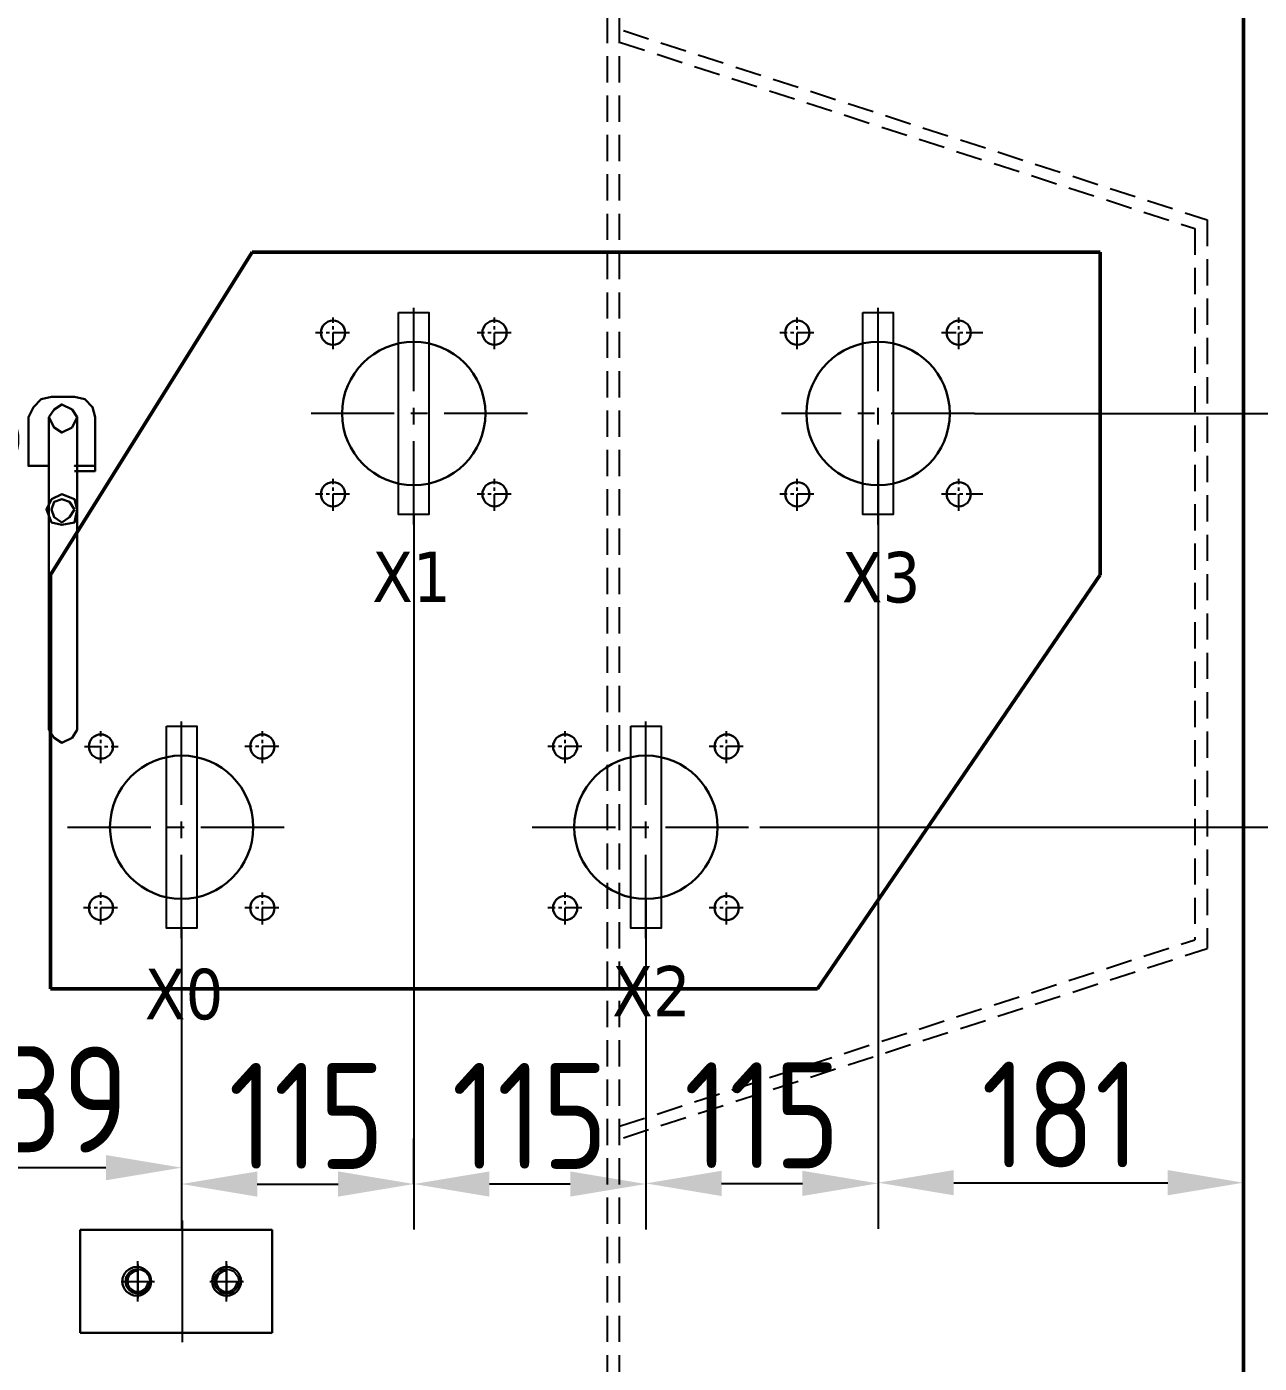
# Model space of a CAD drawing. Header units: millimetres. Extents: x 104637 to 116395, y -154925 to -148478.
# Drawn here: x 108129 to 108740, y -150601 to -149939 of the extents above; entities that cross this region are included whole.
import ezdxf

# ---------------------------------------------------------------- set-up
doc = ezdxf.new("R2010")
doc.units = ezdxf.units.MM
doc.header["$LTSCALE"] = 13
for name, pattern in [('CENTER', [50.8, 31.75, -6.35, 6.35, -6.35]), ('CENTERX2', [101.6, 63.5, -12.7, 12.7, -12.7]), ('DASHED', [0.75, 0.5, -0.25]), ('HIDDEN', [9.525, 6.35, -3.175])]:
    doc.linetypes.add(name, pattern=pattern)
for name, color, linetype in [('1', 4, 'Continuous'), ('2', 3, 'Continuous'), ('3中心线层', 1, 'CENTER'), ('4', 2, 'HIDDEN'), ('4虚线层', 6, 'DASHED'), ('粗实线', 4, 'Continuous')]:
    doc.layers.add(name, color=color, linetype=linetype)
doc.layers.add('标注、文本', color=3, linetype='Continuous', lineweight=25)
doc.styles.get("Standard").update_dxf_attribs({"font": 'gbenor.shx', "bigfont": 'gbcbig.shx'})
doc.styles.add('Tahoma$001', font='tahoma.ttf', dxfattribs={"height": 2.159784})
doc.dimstyles.new('1-15', dxfattribs={"dimscale": 20, "dimtxt": 3.5, "dimasz": 2, "dimexe": 1.5, "dimexo": 0.5, "dimgap": 0.5, "dimtad": 1, "dimtoh": 1, "dimdec": 1, "dimdsep": 46, "dimtxsty": 'Standard', "dimcen": 2.5, "dimclrd": 3, "dimclre": 3, "dimclrt": 3, "dimadec": 0, "dimazin": 2, "dimtfac": 1, "dimtdec": 1, "dimtmove": 0, "dimatfit": 2, "dimfxl": 1, "dimarcsym": 0})
doc.dimstyles.new('ISO-25', dxfattribs={"dimtxt": 2.5, "dimasz": 2.5, "dimexe": 1.25, "dimexo": 0.625, "dimtad": 1, "dimtxsty": 'Standard', "dimcen": 2.5, "dimadec": 0, "dimazin": 0, "dimtfac": 1, "dimtmove": 0, "dimatfit": 3, "dimfxl": 1, "dimarcsym": 0})
doc.dimstyles.new('郁文书', dxfattribs={"dimscale": 15, "dimtxt": 3.5, "dimasz": 2.5, "dimexe": 1.5, "dimexo": 0, "dimgap": 0.5, "dimtad": 1, "dimtoh": 1, "dimtxsty": 'Standard', "dimcen": 2.5, "dimclrd": 3, "dimclre": 3, "dimclrt": 2, "dimadec": 0, "dimazin": 0, "dimtfac": 1, "dimtmove": 0, "dimatfit": 2, "dimfxl": 1, "dimarcsym": 0})

# ---------------------------------------------------------------- blocks, each defined once
blk = doc.blocks.new('*D49')
at = {"layer": '1', "color": 3, "lineweight": -2}
for p, q in [((108067.11, -150302.69), (108067.11, -150526.78)), ((108206.11, -150385.61), (108206.11, -150526.78)), ((108104.61, -150504.28), (108168.61, -150504.28))]:
    blk.add_line(p, q, dxfattribs=at)
at = {"layer": '1', "color": 3, "lineweight": 30}
for points in [[(108104.61, -150498.03), (108104.61, -150510.53), (108067.11, -150504.28)], [(108168.61, -150498.03), (108168.61, -150510.53), (108206.11, -150504.28)]]:
    blk.add_solid(points, dxfattribs=at)
at = {"layer": 'Defpoints', "color": 0, "lineweight": 30}
for p in [(108067.11, -150302.69), (108206.11, -150385.61), (108206.11, -150504.28)]:
    blk.add_point(p, dxfattribs=at)
at = {"layer": '1', "color": 2, "insert": (108136.61, -150470.53), "char_height": 52.5, "attachment_point": 5}
blk.add_mtext('139', dxfattribs=at)
blk = doc.blocks.new('*D50')
at = {"layer": '1', "color": 3, "lineweight": -2}
for p, q in [((108321.11, -150180.61), (108321.11, -150534.89)), ((108206.11, -150458.29), (108206.11, -150534.89)), ((108243.61, -150512.39), (108283.61, -150512.39))]:
    blk.add_line(p, q, dxfattribs=at)
at = {"layer": '1', "color": 3, "lineweight": 30}
for points in [[(108243.61, -150506.14), (108243.61, -150518.64), (108206.11, -150512.39)], [(108283.61, -150506.14), (108283.61, -150518.64), (108321.11, -150512.39)]]:
    blk.add_solid(points, dxfattribs=at)
at = {"layer": 'Defpoints', "color": 0, "lineweight": 30}
for p in [(108321.11, -150180.61), (108206.11, -150458.29), (108321.11, -150512.39)]:
    blk.add_point(p, dxfattribs=at)
at = {"layer": '1', "color": 2, "insert": (108268.02, -150478.64), "char_height": 52.5, "attachment_point": 5}
blk.add_mtext('115', dxfattribs=at)
blk = doc.blocks.new('*D53')
at = {"layer": '1', "color": 3, "lineweight": -2}
for p, q in [((108436.11, -150371.11), (108436.11, -150534.89)), ((108321.11, -150512.39), (108321.11, -150489.89)), ((108398.61, -150512.39), (108358.61, -150512.39))]:
    blk.add_line(p, q, dxfattribs=at)
at = {"layer": '1', "color": 3, "lineweight": 30}
for points in [[(108358.61, -150506.14), (108358.61, -150518.64), (108321.11, -150512.39)], [(108398.61, -150506.14), (108398.61, -150518.64), (108436.11, -150512.39)]]:
    blk.add_solid(points, dxfattribs=at)
at = {"layer": 'Defpoints', "color": 0, "lineweight": 30}
for p in [(108436.11, -150371.11), (108321.11, -150512.39), (108321.11, -150512.39)]:
    blk.add_point(p, dxfattribs=at)
at = {"layer": '1', "color": 2, "insert": (108378.61, -150478.64), "char_height": 52.5, "attachment_point": 5}
blk.add_mtext('115', dxfattribs=at)
blk = doc.blocks.new('*D54')
at = {"layer": '1', "color": 3, "lineweight": -2}
for p, q in [((108551.11, -150185.61), (108551.11, -150534.58)), ((108436.11, -150466.91), (108436.11, -150534.58)), ((108473.61, -150512.08), (108513.61, -150512.08))]:
    blk.add_line(p, q, dxfattribs=at)
at = {"layer": '1', "color": 3, "lineweight": 30}
for points in [[(108473.61, -150505.83), (108473.61, -150518.33), (108436.11, -150512.08)], [(108513.61, -150505.83), (108513.61, -150518.33), (108551.11, -150512.08)]]:
    blk.add_solid(points, dxfattribs=at)
at = {"layer": 'Defpoints', "color": 0, "lineweight": 30}
for p in [(108551.11, -150185.61), (108436.11, -150466.91), (108551.11, -150512.08)]:
    blk.add_point(p, dxfattribs=at)
at = {"layer": '1', "color": 2, "insert": (108493.61, -150478.33), "char_height": 52.5, "attachment_point": 5}
blk.add_mtext('115', dxfattribs=at)
blk = doc.blocks.new('A$C3970166B')
at = {"layer": '标注、文本', "color": 4, "lineweight": 30}
for points in [[(20.32, 13.55), (18.63, 16.93), (16.09, 19.47), (12.7, 20.32), (9.31, 19.47), (6.77, 16.93), (5.08, 13.55), (6.77, 9.31), (9.31, 6.77), (12.7, 5.93), (16.09, 6.77), (18.63, 9.31)], [(19.47, 16.93), (12.7, 20.32), (5.93, 16.93), (5.93, 9.31), (12.7, 5.93), (19.47, 9.31)]]:
    blk.add_lwpolyline(points, close=True, dxfattribs=at)
for major_axis, ratio in [((0, 13.12), 0.967742), ((-11.01, 0), 0.961538)]:
    blk.add_ellipse((12.7, 13.12), major_axis=major_axis, ratio=ratio, start_param=0, end_param=6.283185, dxfattribs=at)
blk = doc.blocks.new('A$C33D96195')
at = {"layer": '标注、文本', "color": 4, "lineweight": 30}
for points in [[(54.61, 171.45), (49.53, 170.18), (45.72, 166.37), (43.18, 161.29)], [(67.31, 6.35), (67.31, 161.29), (64.77, 165.1), (59.69, 167.64), (55.88, 165.1), (53.34, 161.29), (55.88, 156.21), (59.69, 153.67), (64.77, 156.21), (67.31, 161.29)], [(54.61, 171.45), (66.04, 171.45)], [(76.2, 161.29), (74.93, 166.37), (71.12, 170.18), (66.04, 171.45)], [(53.34, 137.16), (43.18, 137.16), (43.18, 161.29)], [(53.34, 161.29), (53.34, 6.35)], [(76.2, 161.29), (76.2, 137.16), (66.04, 137.16), (76.2, 137.16), (76.2, 134.62), (66.04, 134.62)], [(53.34, 6.35), (55.88, 2.54), (59.69, 0), (64.77, 2.54), (67.31, 6.35)]]:
    blk.add_lwpolyline(points, dxfattribs=at)
for points in [[(30.48, 150.83), (27.94, 155.91), (24.13, 159.72), (19.05, 160.99), (13.97, 159.72), (10.16, 155.91), (7.62, 150.83), (10.16, 144.48), (13.97, 140.67), (19.05, 139.4), (24.13, 140.67), (27.94, 144.48)], [(29.21, 155.91), (19.05, 160.99), (8.89, 155.91), (8.89, 144.48), (19.05, 139.4), (29.21, 144.48)], [(67.31, 115.57), (66.04, 120.65), (59.69, 123.19), (54.61, 120.65), (52.07, 115.57), (54.61, 109.22), (59.69, 107.95), (66.04, 109.22)], [(66.04, 115.57), (63.5, 119.38), (59.69, 120.65), (55.88, 119.38), (54.61, 115.57), (55.88, 111.76), (59.69, 109.22), (63.5, 111.76)]]:
    blk.add_lwpolyline(points, close=True, dxfattribs=at)
for major_axis, ratio in [((0, 19.69), 0.967742), ((-16.51, 0), 0.961538)]:
    blk.add_ellipse((19.05, 150.2), major_axis=major_axis, ratio=ratio, start_param=0, end_param=6.283185, dxfattribs=at)
at = {"layer": '标注、文本', "xscale": 1.5, "yscale": 1.5, "zscale": 1.5}
blk.add_blockref('A$C3970166B', (0, 130.51), dxfattribs=at)
blk = doc.blocks.new('*D64')
at = {"layer": '1', "color": 3, "lineweight": -2}
for p, q in [((108551.11, -150143.49), (108551.11, -150534.23)), ((108732.11, -150143.49), (108732.11, -150534.23)), ((108588.61, -150511.73), (108694.61, -150511.73))]:
    blk.add_line(p, q, dxfattribs=at)
at = {"layer": '1', "color": 3, "lineweight": 30}
for points in [[(108588.61, -150505.48), (108588.61, -150517.98), (108551.11, -150511.73)], [(108694.61, -150505.48), (108694.61, -150517.98), (108732.11, -150511.73)]]:
    blk.add_solid(points, dxfattribs=at)
at = {"layer": 'Defpoints', "color": 0, "lineweight": 30}
for p in [(108551.11, -150143.49), (108732.11, -150143.49), (108732.11, -150511.73)]:
    blk.add_point(p, dxfattribs=at)
at = {"layer": '1', "color": 2, "insert": (108641.61, -150477.98), "char_height": 52.5, "attachment_point": 5}
blk.add_mtext('181', dxfattribs=at)
blk = doc.blocks.new('*D72')
at = {"layer": '1', "color": 3, "lineweight": -2}
for p, q in [((108492.52, -150335.61), (108848.18, -150335.61)), ((108825.68, -150373.11), (108825.68, -151029.11)), ((108732.11, -151066.61), (108848.18, -151066.61))]:
    blk.add_line(p, q, dxfattribs=at)
at = {"layer": '1', "color": 3, "lineweight": 30}
for points in [[(108819.43, -150373.11), (108831.93, -150373.11), (108825.68, -150335.61)], [(108819.43, -151029.11), (108831.93, -151029.11), (108825.68, -151066.61)]]:
    blk.add_solid(points, dxfattribs=at)
at = {"layer": 'Defpoints', "color": 0, "lineweight": 30}
for p in [(108492.52, -150335.61), (108732.11, -151066.61), (108825.68, -151066.61)]:
    blk.add_point(p, dxfattribs=at)
at = {"layer": '1', "color": 2, "insert": (108791.93, -150701.11), "char_height": 52.5, "attachment_point": 5, "rotation": 90}
blk.add_mtext('731', dxfattribs=at)
blk = doc.blocks.new('*D73')
at = {"layer": '1', "color": 3, "lineweight": -2}
for p, q in [((108598.86, -150130.61), (108848.18, -150130.61)), ((108825.68, -150298.11), (108825.68, -150168.11)), ((108621.65, -150335.61), (108848.18, -150335.61))]:
    blk.add_line(p, q, dxfattribs=at)
at = {"layer": '1', "color": 3, "lineweight": 30}
for points in [[(108819.43, -150168.11), (108831.93, -150168.11), (108825.68, -150130.61)], [(108819.43, -150298.11), (108831.93, -150298.11), (108825.68, -150335.61)]]:
    blk.add_solid(points, dxfattribs=at)
at = {"layer": 'Defpoints', "color": 0, "lineweight": 30}
for p in [(108598.86, -150130.61), (108825.68, -150130.61), (108621.65, -150335.61)]:
    blk.add_point(p, dxfattribs=at)
at = {"layer": '1', "color": 2, "insert": (108791.93, -150233.11), "char_height": 52.5, "attachment_point": 5, "rotation": 90}
blk.add_mtext('205', dxfattribs=at)
blk = doc.blocks.new('*D89')
at = {"layer": '1', "color": 3, "lineweight": -2}
for p, q in [((107931.11, -150500.66), (107931.11, -150616.73)), ((107957.11, -150500.66), (107957.11, -150616.73)), ((107893.61, -150594.23), (107856.11, -150594.23)), ((107931.11, -150594.23), (107957.11, -150594.23)), ((107994.61, -150594.23), (108099.9, -150594.23))]:
    blk.add_line(p, q, dxfattribs=at)
at = {"layer": '1', "color": 3, "lineweight": 30}
for points in [[(107893.61, -150587.98), (107893.61, -150600.48), (107931.11, -150594.23)], [(107994.61, -150587.98), (107994.61, -150600.48), (107957.11, -150594.23)]]:
    blk.add_solid(points, dxfattribs=at)
at = {"layer": '2', "color": 0, "linetype": 'Continuous', "lineweight": -2}
for p, q in [((116221.47, -153403.1), (116221.47, -153394.47)), ((116223.97, -153395.72), (116358.94, -153395.72)), ((116361.44, -153403.1), (116361.44, -153394.47))]:
    blk.add_line(p, q, dxfattribs=at)
at = {"layer": '2', "color": 0, "linetype": 'Continuous', "lineweight": 30}
for points in [[(116223.97, -153395.3), (116223.97, -153396.14), (116221.47, -153395.72)], [(116358.94, -153395.3), (116358.94, -153396.14), (116361.44, -153395.72)]]:
    blk.add_solid(points, dxfattribs=at)
at = {"layer": 'Defpoints', "color": 0, "lineweight": 30}
for p in [(107931.11, -150500.66), (107957.11, -150500.66), (107957.11, -150594.23)]:
    blk.add_point(p, dxfattribs=at)
at = {"layer": 'Defpoints', "color": 0, "linetype": 'Continuous', "lineweight": 30}
for p in [(116361.44, -153395.72), (116221.47, -153403.73), (116361.44, -153403.73)]:
    blk.add_point(p, dxfattribs=at)
at = {"layer": '1', "color": 2, "insert": (108066.69, -150560.48), "char_height": 52.5, "attachment_point": 5}
blk.add_mtext('26', dxfattribs=at)
at = {"layer": '2', "color": 0, "linetype": 'Continuous', "insert": (116291.46, -153393.85), "char_height": 2.5, "attachment_point": 5}
blk.add_mtext('140', dxfattribs=at)
blk = doc.blocks.new('*D90')
at = {"layer": '1', "color": 3, "lineweight": -2}
for p, q in [((107871, -150363.11), (107871, -150325.61)), ((107808.18, -150400.61), (107893.5, -150400.61)), ((107871, -150400.61), (107871, -150466.97)), ((107912.18, -150466.97), (107848.5, -150466.97)), ((107871, -150504.47), (107871, -150541.97)), ((107871, -150541.97), (107810.59, -150541.97))]:
    blk.add_line(p, q, dxfattribs=at)
at = {"layer": '1', "color": 3, "lineweight": 30}
for points in [[(107864.75, -150363.11), (107877.25, -150363.11), (107871, -150400.61)], [(107864.75, -150504.47), (107877.25, -150504.47), (107871, -150466.97)]]:
    blk.add_solid(points, dxfattribs=at)
at = {"layer": '2', "color": 0, "linetype": 'Continuous', "lineweight": -2}
for p, q in [((116216.47, -153400.69), (116216.47, -153388.73)), ((116218.97, -153389.98), (116363.99, -153389.98)), ((116366.49, -153400.69), (116366.49, -153388.73))]:
    blk.add_line(p, q, dxfattribs=at)
at = {"layer": '2', "color": 0, "linetype": 'Continuous', "lineweight": 30}
for points in [[(116218.97, -153389.57), (116218.97, -153390.4), (116216.47, -153389.98)], [(116363.99, -153389.57), (116363.99, -153390.4), (116366.49, -153389.98)]]:
    blk.add_solid(points, dxfattribs=at)
at = {"layer": 'Defpoints', "color": 0, "lineweight": 30}
for p in [(107808.18, -150400.61), (107871, -150466.97), (107912.18, -150466.97)]:
    blk.add_point(p, dxfattribs=at)
at = {"layer": 'Defpoints', "color": 0, "linetype": 'Continuous', "lineweight": 30}
for p in [(116366.49, -153389.98), (116216.47, -153401.31), (116366.49, -153401.31)]:
    blk.add_point(p, dxfattribs=at)
at = {"layer": '1', "color": 2, "insert": (107837.05, -150508.22), "char_height": 52.5, "attachment_point": 5}
blk.add_mtext('66', dxfattribs=at)
at = {"layer": '2', "color": 0, "linetype": 'Continuous', "insert": (116291.48, -153388.11), "char_height": 2.5, "attachment_point": 5}
blk.add_mtext('150', dxfattribs=at)
blk = doc.blocks.new('*D91')
at = {"layer": '1', "color": 3, "lineweight": -2}
for p, q in [((107931.11, -150500.66), (107931.11, -150616.73)), ((107957.11, -150500.66), (107957.11, -150616.73)), ((107893.61, -150594.23), (107856.11, -150594.23)), ((107931.11, -150594.23), (107957.11, -150594.23)), ((107994.61, -150594.23), (108099.9, -150594.23))]:
    blk.add_line(p, q, dxfattribs=at)
at = {"layer": '1', "color": 3}
for points in [[(107893.61, -150587.98), (107893.61, -150600.48), (107931.11, -150594.23)], [(107994.61, -150587.98), (107994.61, -150600.48), (107957.11, -150594.23)]]:
    blk.add_solid(points, dxfattribs=at)
at = {"layer": '2', "color": 0, "linetype": 'Continuous', "lineweight": -2}
for p, q in [((116218.26, -153406.31), (116207.71, -153406.31)), ((116208.96, -153568.83), (116208.96, -153408.81)), ((116218.26, -153571.33), (116207.71, -153571.33))]:
    blk.add_line(p, q, dxfattribs=at)
at = {"layer": '2', "color": 0, "linetype": 'Continuous', "lineweight": 30}
for points in [[(116208.55, -153408.81), (116209.38, -153408.81), (116208.96, -153406.31)], [(116208.55, -153568.83), (116209.38, -153568.83), (116208.96, -153571.33)]]:
    blk.add_solid(points, dxfattribs=at)
at = {"layer": 'Defpoints', "color": 0}
for p in [(107931.11, -150500.66), (107957.11, -150500.66), (107957.11, -150594.23)]:
    blk.add_point(p, dxfattribs=at)
at = {"layer": 'Defpoints', "color": 0, "linetype": 'Continuous', "lineweight": 30}
for p in [(116208.96, -153406.31), (116218.89, -153406.31), (116218.89, -153571.33)]:
    blk.add_point(p, dxfattribs=at)
at = {"layer": '1', "color": 2, "insert": (108066.69, -150560.48), "char_height": 52.5, "attachment_point": 5}
blk.add_mtext('26', dxfattribs=at)
at = {"layer": '2', "color": 0, "linetype": 'Continuous', "insert": (116207.09, -153488.82), "char_height": 2.5, "attachment_point": 5, "rotation": 90}
blk.add_mtext('165', dxfattribs=at)
blk = doc.blocks.new('*D92')
at = {"layer": '1', "color": 3, "lineweight": -2}
for p, q in [((107836.12, -150332.71), (107836.12, -150616.73)), ((107741.12, -150504.24), (107741.12, -150616.73)), ((107778.62, -150594.23), (107798.62, -150594.23))]:
    blk.add_line(p, q, dxfattribs=at)
at = {"layer": '1', "color": 3}
for points in [[(107778.62, -150587.98), (107778.62, -150600.48), (107741.12, -150594.23)], [(107798.62, -150587.98), (107798.62, -150600.48), (107836.12, -150594.23)]]:
    blk.add_solid(points, dxfattribs=at)
at = {"layer": '2', "color": 0, "linetype": 'Continuous', "lineweight": -2}
for p, q in [((116215.85, -153401.31), (116199.4, -153401.31)), ((116200.65, -153403.81), (116200.65, -153573.83)), ((116215.85, -153576.33), (116199.4, -153576.33))]:
    blk.add_line(p, q, dxfattribs=at)
at = {"layer": '2', "color": 0, "linetype": 'Continuous', "lineweight": 30}
for points in [[(116200.24, -153403.81), (116201.07, -153403.81), (116200.65, -153401.31)], [(116200.24, -153573.83), (116201.07, -153573.83), (116200.65, -153576.33)]]:
    blk.add_solid(points, dxfattribs=at)
at = {"layer": 'Defpoints', "color": 0}
for p in [(107836.12, -150332.71), (107741.12, -150504.24), (107836.12, -150594.23)]:
    blk.add_point(p, dxfattribs=at)
at = {"layer": 'Defpoints', "color": 0, "linetype": 'Continuous', "lineweight": 30}
for p in [(116216.47, -153401.31), (116200.65, -153576.33), (116216.47, -153576.33)]:
    blk.add_point(p, dxfattribs=at)
at = {"layer": '1', "color": 2, "insert": (107788.62, -150560.48), "char_height": 52.5, "attachment_point": 5}
blk.add_mtext('95', dxfattribs=at)
at = {"layer": '2', "color": 0, "linetype": 'Continuous', "insert": (116198.78, -153488.82), "char_height": 2.5, "attachment_point": 5, "rotation": 90}
blk.add_mtext('175', dxfattribs=at)
blk = doc.blocks.new('*D93')
at = {"layer": '1', "color": 3, "lineweight": -2}
for p, q in [((107931.11, -150180.71), (107931.11, -150616.73)), ((107836.12, -150332.71), (107836.12, -150616.73)), ((107873.62, -150594.23), (107893.61, -150594.23))]:
    blk.add_line(p, q, dxfattribs=at)
at = {"layer": '1', "color": 3}
for points in [[(107873.62, -150587.98), (107873.62, -150600.48), (107836.12, -150594.23)], [(107893.61, -150587.98), (107893.61, -150600.48), (107931.11, -150594.23)]]:
    blk.add_solid(points, dxfattribs=at)
at = {"layer": 'Defpoints', "color": 0}
for p in [(107931.11, -150180.71), (107836.12, -150332.71), (107931.11, -150594.23)]:
    blk.add_point(p, dxfattribs=at)
at = {"layer": 'Defpoints', "color": 0, "lineweight": 30}
for p in [(116363.01, -153404.67), (116359.92, -153407.95)]:
    blk.add_point(p, dxfattribs=at)
at = {"layer": '标注、文本', "color": 3, "lineweight": -2}
for p, q in [((116364.38, -153403.22), (116375.5, -153391.43)), ((116375.5, -153391.43), (116384.38, -153391.43)), ((116359.92, -153407.95), (116363.01, -153404.67)), ((116358.55, -153409.4), (116357.18, -153410.86))]:
    blk.add_line(p, q, dxfattribs=at)
at = {"layer": '标注、文本', "color": 3, "lineweight": 30}
for points in [[(116364.14, -153402.99), (116364.63, -153403.45), (116363.01, -153404.67)], [(116358.31, -153409.17), (116358.79, -153409.63), (116359.92, -153407.95)]]:
    blk.add_solid(points, dxfattribs=at)
at = {"layer": '1', "color": 2, "insert": (107883.62, -150560.48), "char_height": 52.5, "attachment_point": 5}
blk.add_mtext('95', dxfattribs=at)
at = {"layer": '标注、文本', "color": 3, "insert": (116380.44, -153389.23), "char_height": 2.4, "attachment_point": 5}
blk.add_mtext('4-∅4.5', dxfattribs=at)
blk = doc.blocks.new('*D95')
at = {"layer": '1', "color": 3, "lineweight": -2}
for p, q in [((110866.05, -149750.52), (111125.96, -149750.52)), ((111103.46, -150318.02), (111103.46, -149788.02)), ((110866.05, -150355.52), (111125.96, -150355.52)), ((104731.75, -150790.42), (104731.75, -151074.44)), ((104636.75, -150961.95), (104636.75, -151074.44)), ((104674.25, -151051.94), (104694.25, -151051.94))]:
    blk.add_line(p, q, dxfattribs=at)
at = {"layer": '1', "color": 3, "lineweight": 30}
for points in [[(111097.21, -149788.02), (111109.71, -149788.02), (111103.46, -149750.52)], [(111097.21, -150318.02), (111109.71, -150318.02), (111103.46, -150355.52)], [(104674.25, -151045.69), (104674.25, -151058.19), (104636.75, -151051.94)], [(104694.25, -151045.69), (104694.25, -151058.19), (104731.75, -151051.94)]]:
    blk.add_solid(points, dxfattribs=at)
at = {"layer": 'Defpoints', "color": 0, "lineweight": 30}
for p in [(110866.05, -149750.52), (111103.46, -149750.52), (110866.05, -150355.52), (104731.75, -150790.42), (104636.75, -150961.95), (104731.75, -151051.94)]:
    blk.add_point(p, dxfattribs=at)
at = {"layer": '1', "color": 2, "insert": (111069.71, -150053.02), "char_height": 52.5, "attachment_point": 5, "rotation": 90}
blk.add_mtext('605', dxfattribs=at)
at = {"layer": '1', "color": 2, "insert": (104684.25, -151018.19), "char_height": 52.5, "attachment_point": 5}
blk.add_mtext('95', dxfattribs=at)

msp = doc.modelspace()

# ---------------------------------------------------------------- linework, layer by layer
at = {"layer": '1', "color": 1, "linetype": 'CENTERX2', "lineweight": -3, "ltscale": 0.05}
for p, q in [((108321.11, -150185.614), (108321.11, -150075.614)), ((108551.11, -150185.614), (108551.11, -150075.614)), ((108377.519, -150130.614), (108264.701, -150130.614)), ((108598.86, -150130.614), (108503.36, -150130.614)), ((108206.11, -150390.614), (108206.11, -150279.046)), ((108436.11, -150390.614), (108436.11, -150280.614)), ((108149.542, -150335.614), (108262.679, -150335.614)), ((108379.701, -150335.614), (108492.519, -150335.614))]:
    msp.add_line(p, q, dxfattribs=at)
at = {"layer": '1', "color": 1, "linetype": 'CENTERX2', "lineweight": -3, "ltscale": 0.1}
for p, q in [((108206.388, -150530.474), (108206.388, -150590.749)), ((108184.388, -150570.62), (108184.388, -150550.604)), ((108228.388, -150570.62), (108228.388, -150550.604))]:
    msp.add_line(p, q, dxfattribs=at)
at = {"layer": '1'}
for centre in [(108184.388, -150560.612), (108228.388, -150560.612)]:
    msp.add_circle(centre, 6, dxfattribs=at)
at = {"layer": '2'}
for centre in [(108184.388, -150560.612), (108228.388, -150560.612)]:
    msp.add_arc(centre, 5.1, 90, 0, dxfattribs=at)
at = {"layer": '3中心线层', "ltscale": 0.02}
for p, q in [((108281.11, -150098.823), (108281.11, -150083.011)), ((108361.11, -150098.823), (108361.11, -150083.011)), ((108511.11, -150098.823), (108511.11, -150083.011)), ((108591.11, -150098.823), (108591.11, -150083.011)), ((108289.298, -150090.614), (108272.47, -150090.614)), ((108369.298, -150090.614), (108352.47, -150090.614)), ((108519.298, -150090.614), (108502.47, -150090.614)), ((108602.988, -150090.614), (108582.47, -150090.614)), ((108281.11, -150178.823), (108281.11, -150163.011)), ((108361.11, -150178.823), (108361.11, -150163.011)), ((108511.11, -150178.823), (108511.11, -150163.011)), ((108591.11, -150178.823), (108591.11, -150163.011)), ((108289.298, -150170.614), (108272.47, -150170.614)), ((108369.298, -150170.614), (108352.47, -150170.614)), ((108519.298, -150170.614), (108502.47, -150170.614)), ((108602.988, -150170.614), (108582.47, -150170.614)), ((108166.11, -150303.823), (108166.11, -150288.011)), ((108246.11, -150303.823), (108246.11, -150288.011)), ((108396.11, -150303.823), (108396.11, -150288.011)), ((108476.11, -150303.823), (108476.11, -150288.011)), ((108157.922, -150295.614), (108174.751, -150295.614)), ((108254.298, -150295.614), (108237.47, -150295.614)), ((108404.298, -150295.614), (108387.47, -150295.614)), ((108484.298, -150295.614), (108467.47, -150295.614)), ((108166.11, -150383.823), (108166.11, -150368.011)), ((108246.11, -150383.823), (108246.11, -150368.011)), ((108396.11, -150383.823), (108396.11, -150368.011)), ((108476.11, -150383.823), (108476.11, -150368.011)), ((108174.298, -150375.614), (108157.47, -150375.614)), ((108254.298, -150375.614), (108237.47, -150375.614)), ((108404.298, -150375.614), (108387.47, -150375.614)), ((108484.298, -150375.614), (108467.47, -150375.614))]:
    msp.add_line(p, q, dxfattribs=at)
at = {"layer": '4'}
for p, q in [((108184.388, -150552.312), (108184.388, -150568.912)), ((108228.388, -150552.312), (108228.388, -150568.912)), ((108176.088, -150560.612), (108192.688, -150560.612)), ((108220.088, -150560.612), (108236.688, -150560.612))]:
    msp.add_line(p, q, dxfattribs=at)
at = {"layer": '4虚线层', "ltscale": 2}
for p, q in [((108417.11, -150980.614), (108417.11, -149586.614)), ((108423.11, -150980.614), (108423.11, -149586.614)), ((108424.961, -149940.907), (108714.11, -150034.658)), ((108423.11, -149946.614), (108708.11, -150039.02)), ((108714.11, -150034.658), (108714.11, -150395.69)), ((108708.11, -150039.02), (108708.11, -150391.328)), ((108423.11, -150483.733), (108708.11, -150391.328)), ((108424.961, -150489.441), (108714.11, -150395.69))]:
    msp.add_line(p, q, dxfattribs=at)
at = {"layer": '标注、文本', "color": 4, "lineweight": 30}
for p, q in [((108155.888, -150535.112), (108250.888, -150535.112)), ((108155.888, -150586.112), (108155.888, -150535.112)), ((108250.888, -150535.112), (108250.888, -150586.112)), ((108250.888, -150586.112), (108155.888, -150586.112))]:
    msp.add_line(p, q, dxfattribs=at)
at = {"layer": '标注、文本'}
for centre in [(108184.388, -150560.612), (108228.388, -150560.612)]:
    msp.add_arc(centre, 6, 90, 0, dxfattribs=at)
at = {"layer": '粗实线', "lineweight": 50}
for p, q in [((108732.11, -151066.614), (108732.11, -149366.614)), ((108141.11, -150210.614), (108241.11, -150050.614)), ((108241.11, -150050.614), (108551.11, -150050.614)), ((108661.11, -150050.614), (108551.11, -150050.614)), ((108661.11, -150210.614), (108661.11, -150050.614)), ((108141.11, -150210.614), (108141.11, -150415.614)), ((108661.11, -150210.614), (108521.11, -150415.614)), ((108141.11, -150415.614), (108521.11, -150415.614))]:
    msp.add_line(p, q, dxfattribs=at)
at = {"layer": '粗实线'}
for points in [[(108313.61, -150080.614), (108328.61, -150080.614), (108328.61, -150180.614), (108313.61, -150180.614)], [(108543.61, -150080.614), (108558.61, -150080.614), (108558.61, -150180.614), (108543.61, -150180.614)], [(108198.61, -150285.614), (108213.61, -150285.614), (108213.61, -150385.614), (108198.61, -150385.614)], [(108428.61, -150285.614), (108443.61, -150285.614), (108443.61, -150385.614), (108428.61, -150385.614)]]:
    msp.add_lwpolyline(points, close=True, dxfattribs=at)
at = {"layer": '粗实线', "lineweight": 30}
for centre, radius in [((108281.11, -150090.614), 6), ((108361.11, -150090.614), 6), ((108511.11, -150090.614), 6), ((108591.11, -150090.614), 6), ((108321.11, -150130.614), 35.5), ((108551.11, -150130.614), 35.5), ((108281.11, -150170.614), 6), ((108361.11, -150170.614), 6), ((108511.11, -150170.614), 6), ((108591.11, -150170.614), 6), ((108166.11, -150295.614), 6), ((108246.11, -150295.614), 6), ((108396.11, -150295.614), 6), ((108476.11, -150295.614), 6), ((108206.11, -150335.614), 35.5), ((108436.11, -150335.614), 35.5), ((108166.11, -150375.614), 6), ((108246.11, -150375.614), 6), ((108396.11, -150375.614), 6), ((108476.11, -150375.614), 6), ((108183.888, -150560.612), 7.15), ((108228.388, -150560.612), 7.15)]:
    msp.add_circle(centre, radius, dxfattribs=at)

# ---------------------------------------------------------------- block references
at = {"layer": '标注、文本'}
msp.add_blockref('A$C33D96195', (108087.062, -150293.778), dxfattribs=at)

# ---------------------------------------------------------------- texts
at = {"layer": '标注、文本', "style": 'Tahoma$001'}
for s, p in [('X1', (108300.481, -150224.058)), ('X3', (108533.149, -150224.196)), ('X0', (108187.855, -150430.751)), ('X2', (108419.333, -150429.369))]:
    msp.add_text(s, height=25, dxfattribs=at).set_placement(p)

# ---------------------------------------------------------------- dimensions: what is measured, and where the dimension line sits
at = {"layer": '1'}
for base, p1, p2, override, picture, middle in [((111103.464, -149750.517), (110866.046, -150355.517), (110866.046, -149750.517), {"dimarcsym": 1}, '*D95', (111069.714, -150053.017)), ((108825.685, -150130.614), (108621.648, -150335.614), (108598.86, -150130.614), {"dimdec": 0, "dimarcsym": 1}, '*D73', (108791.935, -150233.114)), ((108825.685, -151066.614), (108492.519, -150335.614), (108732.11, -151066.614), {"dimdec": 0, "dimarcsym": 1}, '*D72', (108791.935, -150701.114))]:
    dim = msp.add_linear_dim(base=base, p1=p1, p2=p2, angle=90, dimstyle='郁文书', override=override, dxfattribs=at)
    dim.commit()
    dim.dimension.update_dxf_attribs({"geometry": picture, "text_midpoint": middle})
for base, p1, p2, picture, middle in [((108732.11, -150511.732), (108551.11, -150143.489), (108732.11, -150143.489), '*D64', (108641.61, -150477.982)), ((108551.11, -150512.078), (108436.11, -150466.905), (108551.11, -150185.614), '*D54', (108493.61, -150478.328)), ((108321.11, -150512.388), (108436.11, -150371.114), (108321.11, -150512.388), '*D53', (108378.61, -150478.638))]:
    dim = msp.add_linear_dim(base=base, p1=p1, p2=p2, dimstyle='郁文书', override={"dimdec": 0, "dimarcsym": 1}, dxfattribs=at)
    dim.commit()
    dim.dimension.update_dxf_attribs({"geometry": picture, "text_midpoint": middle})
for base, p1, p2, picture, middle in [((108321.11, -150512.388), (108206.11, -150458.291), (108321.11, -150180.614), '*D50', (108268.022, -150512.388)), ((108206.11, -150504.278), (108067.11, -150302.689), (108206.11, -150385.614), '*D49', (108136.61, -150504.278))]:
    dim = msp.add_linear_dim(base=base, p1=p1, p2=p2, dimstyle='郁文书', override={"dimdec": 0, "dimarcsym": 1}, dxfattribs=at)
    dim.commit()
    dim.dimension.update_dxf_attribs({"geometry": picture, "text_midpoint": middle, "dimtype": 160})
at = {"layer": '2', "linetype": 'Continuous'}
for base, p1, p2, picture, middle in [((116366.495, -153389.982), (116216.473, -153401.312), (116366.495, -153401.312), '*D90', (116291.484, -153388.107)), ((116361.44, -153395.722), (116221.472, -153403.728), (116361.44, -153403.728), '*D89', (116291.456, -153393.847))]:
    dim = msp.add_linear_dim(base=base, p1=p1, p2=p2, dimstyle='ISO-25', override={"dimdec": 0}, dxfattribs=at)
    dim.commit()
    dim.dimension.update_dxf_attribs({"geometry": picture, "text_midpoint": middle})
for base, p1, p2, picture, middle in [((116200.652, -153576.328), (116216.473, -153401.312), (116216.473, -153576.328), '*D92', (116198.777, -153488.82)), ((116208.963, -153406.311), (116218.889, -153571.329), (116218.889, -153406.311), '*D91', (116207.088, -153488.82))]:
    dim = msp.add_linear_dim(base=base, p1=p1, p2=p2, angle=90, dimstyle='ISO-25', override={"dimdec": 0}, dxfattribs=at)
    dim.commit()
    dim.dimension.update_dxf_attribs({"geometry": picture, "text_midpoint": middle})
at = {"layer": '标注、文本'}
dim = msp.add_diameter_dim_2p(p1=(116359.924, -153407.948), p2=(116363.011, -153404.674), text='4-<>', dimstyle='1-15', override={"dimtxt": 0.12, "dimasz": 0.1, "dimgap": 0.05}, dxfattribs=at)
dim.commit()
dim.dimension.update_dxf_attribs({"geometry": '*D93', "text_midpoint": (116380.443, -153391.427), "dimtype": 163})

doc.saveas('drawing.dxf')
